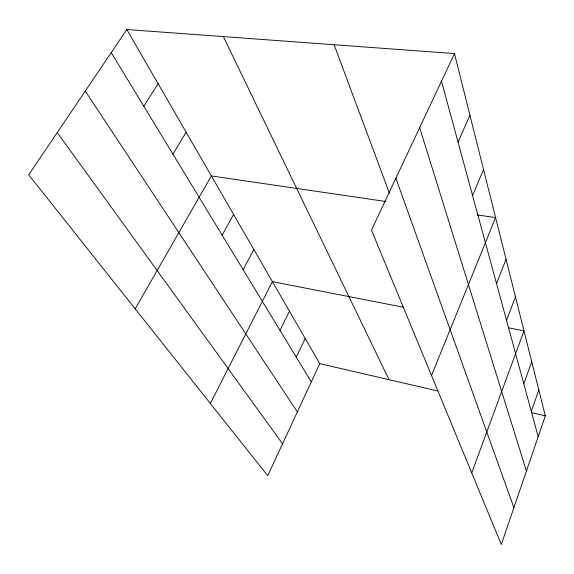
<?xml version="1.0" encoding="UTF-8"?>
<svg xmlns="http://www.w3.org/2000/svg" width="574" height="574" viewBox="0 0 574 574"><rect width="100%" height="100%" fill="white"/><g stroke="black" fill="none" stroke-linecap="round" stroke-linejoin="round"><path stroke-width="0.86" d="M454.479 53.569L545.3 415.87L501.317 544.482L371.471 230.152L454.479 53.569L126.818 29.518L28.7 174.819L267.728 475.688L319.768 363.651L126.818 29.518M531.309 411.443L538.814 389.983M523.811 383.877L531.732 361.749M471.742 472.883L523.983 330.839L508.421 327.79M506.541 320.407L515.466 296.851M496.539 283.628L506.053 259.305M431.519 375.511L495.599 217.603L477.202 214.906M472.56 195.49L483.552 169.531M458.03 142.094L469.948 115.274M296.263 357.143L305.21 338.438M280.004 330.38L289.468 311.18M210.342 403.465L272.406 281.633L403.716 307.312M243.161 269.73L253.844 249.496M222.167 235.182L233.582 214.403M135.17 308.841L211.368 175.931L385.879 201.517M172.932 154.141L186.127 132.221M143.801 106.197L158.101 83.696M319.768 363.651L437.826 390.987M531.474 412.67L545.3 415.87M57.235 132.558L282.552 443.781M85.268 91.051L297.354 411.902M111.234 52.593L311.295 381.889M223.365 36.607L389.021 379.687M334.111 44.736L389.502 193.402M395.888 178.213L513.902 507.681M419.651 127.665L526.43 471.06M441.478 81.243L538.182 436.692"/></g></svg>
